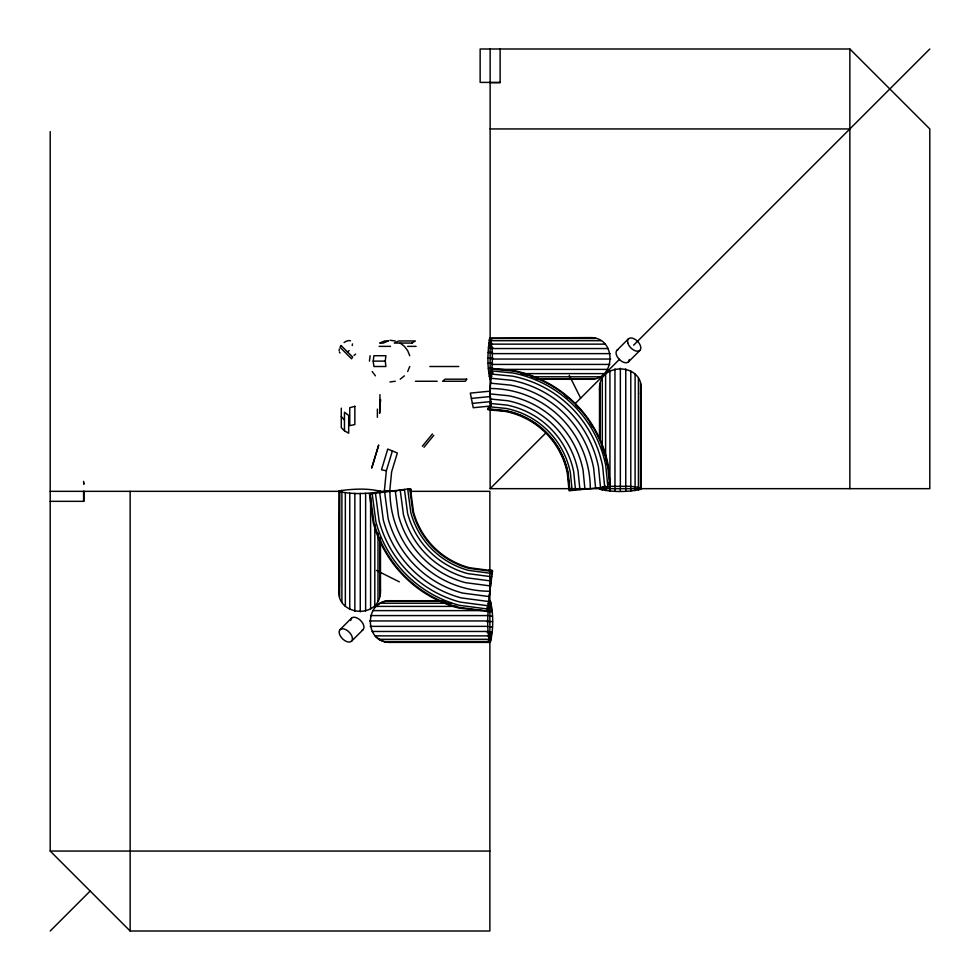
<?xml version="1.0" encoding="UTF-8"?>
<svg xmlns="http://www.w3.org/2000/svg" width="980" height="980" viewBox="0 0 980 980"><rect width="100%" height="100%" fill="white"/><g stroke="black" fill="none" stroke-linecap="round" stroke-linejoin="round"><path stroke-width="1.47" d="M490.196 337.598C493.344 350.816 492.634 365.283 490.6 378.733L490.074 379.285C486.925 366.055 487.636 351.587 489.669 338.149L590.671 337.598C617.229 337.475 615.979 380.963 589.446 379.285L538.155 379.285M489.167 601.426L489.865 600.716L490.564 601.426C493.418 614.521 493.418 628.609 490.564 641.704L489.865 642.414C486.668 629.209 487.415 614.717 489.437 601.279L489.963 600.716L490.968 603.815L491.691 611.667L458.603 607.992A120.773 120.773 0 0 1 373.209 522.597L369.448 494.03L410.436 488.64L413.487 511.805A79.074 79.074 0 0 0 469.396 567.714L492.56 570.764L487.17 611.753M442.017 600.716L390.91 600.716C364.376 599.049 363.139 642.537 389.709 642.402L489.841 642.402L491.629 632.504L487.207 632.504M392.368 450.947L386.353 470.743L384.38 490.784L396.226 490.723M389.709 491.311L391.632 471.797L397.329 453.005L387.774 449.048L381.49 469.775L386.353 470.743M489.449 595.485L491.152 578.188M491.482 574.831L491.935 570.262L489.032 569.968M380.485 540.788L380.485 590.658C381.122 621.1 332.563 616.261 339.349 586.505L339.349 490.87C352.641 488.849 367.831 488.089 380.424 491.335M385.275 361.118L385.887 355.716L373.895 355.716L373.209 361.118L373.895 366.508L385.887 366.508L385.275 361.118L373.209 361.118M369.448 361.118L370.146 355.716M599.503 438.697L599.503 388.741C598.694 362.355 642.023 362.355 641.214 388.741L641.214 488.665L640.504 489.363C627.408 492.217 613.309 492.217 600.213 489.363L599.503 488.665L600.213 487.966L605.615 486.754M640.504 394.046L641.214 388.741M339.141 350.595L339.362 348.99M352.237 345.548L352.457 343.943M407.692 371.543L409.738 366.508M422.343 446.219L432.45 433.92M423.96 447.297L433.809 435.279M616.898 350.362L628.437 338.823M340.023 629.638L351.563 618.098M490.135 49L490.135 488.665L546.166 432.633M575.26 403.54L619.556 359.231M633.619 345.18L929.8 49M50.2 931L90.197 891.004M628.437 361.902L639.977 350.362M351.563 641.177A8.159 4.716 45 0 0 345.793 629.638A8.159 4.716 45 0 0 340.023 635.408A8.159 4.716 45 0 0 351.563 641.177L363.102 629.638M338.798 591.871L339.349 490.87M380.485 491.274L379.934 491.801C366.483 493.834 352.028 494.545 338.798 491.397M347.52 351.979L349.125 350.595M354.001 355.471L355.618 354.099M400.195 379.174L404.434 375.855M375.45 606.816C380.277 602.161 387.296 599.711 393.923 601.242M411.833 343.061L415.398 340.966L398.652 340.966L394.303 343.061L412.36 343.061M389.942 381.967L395.246 381.257M471.38 398.407L490.368 396.545M472.372 403.393L490.87 401.579M398.688 490.478L404.483 489.902M408.476 489.51L410.951 489.265L411.233 492.168M609.928 486.325L630.789 486.325L638.421 487.317L641.214 488.665M490.135 488.665L929.8 488.665L929.8 128.944L849.856 49L480.139 49L480.139 82.394L500.131 82.394M490.135 82.688L500.131 82.688L500.131 49M490.135 128.944L849.856 128.944M490.723 338.468L595.987 338.468M489.167 340.085L492.021 340.085M491.201 340.697L600.899 340.697M488.738 343.27L491.752 343.27M491.617 344.139L605.077 344.139M379.113 346.369L390.567 346.369M407.594 346.369L416.096 346.369M488.408 347.484L492.842 347.484M491.923 348.549L608.237 348.549M488.187 352.445L492.573 352.445M492.107 353.633L610.148 353.633M488.101 357.823L492.462 357.823M490.135 358.435L493.136 358.435M492.168 359.048L610.699 359.048M488.15 363.237L492.536 363.237M492.083 364.425L609.842 364.425M429.84 366.508L458.787 366.508M488.346 368.321L492.769 368.321M496.407 369.387L607.625 369.387M488.653 372.743L493.161 372.743M521.605 373.613L604.219 373.613M489.069 376.185L491.899 376.185M532.152 376.798L599.846 376.798M536.244 378.733L594.811 378.733M415.398 381.257L437.202 381.257M83.594 482.687L83.9 484.267L83.594 481.339M50.2 491.335L341.824 491.335M378.452 491.335L396.765 491.335M410.51 491.335L489.865 491.335L489.865 931L130.144 931L50.2 851.057L50.2 131.614M50.2 501.331L83.9 501.331L83.9 491.335M385.544 601.279L445.422 601.279M380.51 603.215L450.91 603.215M488.138 603.815L490.968 603.815M376.136 606.399L456.974 606.399M486.889 607.257L491.384 607.257M372.731 610.614L482.123 610.614M489.265 611.14L492.205 611.14M370.526 615.587L487.954 615.587M489.571 616.163L492.475 616.163M369.668 620.952L487.869 620.952M486.864 621.565L492.56 621.565M370.207 626.367L487.918 626.367M489.571 626.955L492.475 626.955M372.13 631.463L488.113 631.463M489.265 631.99L492.205 631.99M375.291 635.873L488.42 635.873M488.285 636.731L491.299 636.731M379.468 639.303L488.836 639.303M488.028 639.916L490.87 639.916M384.38 641.533L489.314 641.533M50.2 851.057L489.865 851.057M492.083 369.007L513.52 371.126A119.842 119.842 0 0 1 607.674 465.28L609.793 486.717M491.887 370.93L513.14 373.025A117.906 117.906 0 0 1 605.775 465.659L607.87 486.913M491.58 374.078L512.516 376.149A114.721 114.721 0 0 1 602.651 466.284L604.709 487.219M491.164 378.268L511.695 380.289A110.507 110.507 0 0 1 598.51 467.105L600.532 487.636M490.686 383.18L510.727 385.152A105.534 105.534 0 0 1 593.647 468.073L595.62 488.113M490.551 399.044L507.628 400.722A89.658 89.658 0 0 1 578.077 471.172L579.891 489.669M490.208 403.417L506.77 405.046A85.248 85.248 0 0 1 573.741 472.029L575.517 490.098M488.15 408.88L505.656 410.608A79.588 79.588 0 0 1 568.192 473.132L569.907 490.649M488.113 409.199L492.487 409.628M498.318 410.204L502.679 410.632M488.971 570.519L491.887 570.801M492.475 571.463L469.212 568.4A79.784 79.784 0 0 1 412.801 511.989L409.738 488.726M492.205 573.508L468.673 570.409A81.867 81.867 0 0 1 410.791 512.528L407.692 488.996M491.776 576.767L467.815 573.619A85.174 85.174 0 0 1 407.594 513.385L404.434 489.424M491.213 581.018L466.701 577.784A89.499 89.499 0 0 1 403.417 514.5L400.195 489.988M490.564 585.954L465.402 582.647A94.521 94.521 0 0 1 398.566 515.798L395.246 490.637M489.167 596.563L462.609 593.072A105.326 105.326 0 0 1 388.141 518.591L384.638 492.034M488.518 601.512L461.31 597.923A110.348 110.348 0 0 1 383.278 519.902L379.701 492.683M487.954 605.75L460.184 602.1A114.672 114.672 0 0 1 379.113 521.017L375.45 493.246M487.526 609.009L459.326 605.297A117.98 117.98 0 0 1 375.904 521.875L372.192 493.675M487.256 611.055L458.787 607.306A120.062 120.062 0 0 1 373.895 522.413L370.146 493.945M389.942 340.256L395.246 340.966M389.942 642.414L384.638 641.704L379.701 639.622L375.45 636.302M586.787 378.844L589.446 379.285M390.91 600.716L393.568 601.157M376.516 570.434L399.35 581.851M344.47 430.796L348.684 433.221L348.684 415.41L344.47 412.237L344.47 430.796L341.285 427.672L341.285 408.158M400.195 343.061L404.434 346.369L407.692 350.693L409.738 355.716M489.167 641.704L489.865 642.414M341.285 416.476L344.47 420.151M372.192 371.543L375.45 375.855M339.362 351.979L340.023 353.033M569.233 375.316L580.65 398.149M379.836 586.665L380.485 590.658M599.503 388.741L600.213 394.046M609.058 482.466L609.34 485.321M584.925 489.167L583.063 470.18A94.754 94.754 0 0 0 508.62 395.736L489.632 393.862L492.132 368.455L513.618 370.575A120.405 120.405 0 0 1 608.225 465.169L610.332 486.668L569.049 490.735L567.334 473.303A78.719 78.719 0 0 0 505.484 411.453L488.065 409.738L488.371 406.676L506.096 408.427A81.806 81.806 0 0 1 570.372 472.703L572.124 490.429M568.449 479.024L568.89 483.397M849.856 49L849.856 488.665M640.504 383.437L640.504 489.363M638.421 378.488L638.421 490.012M635.101 374.25L635.101 490.576M630.789 370.991L630.789 491.005M625.755 368.946L625.755 491.274M620.352 368.247L620.352 491.36M614.962 368.946L614.962 491.274M609.928 370.991L609.928 484.843M609.928 486.595L609.928 491.005M605.615 374.25L605.615 458.983M605.615 486.08L605.615 490.576M602.296 378.488L602.296 449.759M602.296 487.134L602.296 490.012M600.213 383.437L600.213 440.486M379.934 394.585L379.934 404.262M379.934 537.444L379.934 596.012M377.998 533.365L377.998 601.059M377.386 409.138L377.386 417.358M374.813 524.337L374.813 605.42M370.599 497.62L370.599 608.837M365.626 493.283L365.626 611.042M360.26 493.369L360.26 611.9M354.846 493.32L354.846 611.361M349.75 493.124L349.75 609.438M345.34 492.818L345.34 606.289M341.898 492.401L341.898 602.112M341.285 490.368L341.285 491.335M339.668 491.923L339.668 597.188M130.144 491.335L130.144 931M83.594 491.335L83.594 501.331M629.332 359.464A8.159 4.716 45 0 1 620.12 360.187A8.159 4.716 45 0 1 617.951 349.701M490.159 388.509A100.144 100.144 0 0 1 590.291 488.64M505.594 410.914A79.27 79.27 0 0 1 520.466 415.422M521.764 415.973A79.27 79.27 0 0 1 528.122 419.085M530.584 420.494A79.27 79.27 0 0 1 538.755 426.055M540.972 427.844A79.27 79.27 0 0 1 543.116 429.693M550.037 436.749A79.27 79.27 0 0 1 556.04 444.626M556.812 445.802A79.27 79.27 0 0 1 562.814 457.035M563.365 458.322A79.27 79.27 0 0 1 567.885 473.193M520.588 373.074A119.536 119.536 0 0 1 527.632 375.168M530.413 376.124A119.536 119.536 0 0 1 534.529 377.68M564.823 395.332A119.536 119.536 0 0 1 568.216 398.162M575.677 405.181A119.536 119.536 0 0 1 578.69 408.378M590.327 423.47A119.536 119.536 0 0 1 592.655 427.194M602.676 448.375A119.536 119.536 0 0 1 604.942 455.369M605.726 458.211A119.536 119.536 0 0 1 607.367 465.341M489.865 591.259A99.923 99.923 0 0 1 389.942 491.335M350.668 620.536A8.159 4.716 45 0 1 359.88 619.813A8.159 4.716 45 0 1 362.049 630.299M344.078 342.559A8.159 4.716 -45 0 1 350.509 340.832M380.485 399.583L379.615 413.229L380.485 399.583M378.635 445.263L371.775 467.852L378.635 445.263M341.089 345.548L340.023 347.263L351.563 358.803L352.629 357.088L341.089 345.548M466.701 379.174L465.402 381.257L442.605 381.257L445.116 379.174L466.701 379.174M388.141 340.966L383.278 343.061L379.701 343.061L384.638 340.966L388.141 340.966M354.846 406.333L349.75 407.704L349.75 425.626L354.846 424.548L354.846 406.333M489.841 391.179L470.327 393.103L473.23 407.729L491.299 405.953L489.841 391.179M627.764 342.865A8.159 4.716 45 0 0 638.911 351.024A8.159 4.716 45 0 0 635.922 339.889A8.159 4.716 45 0 0 627.764 342.865"/></g></svg>
